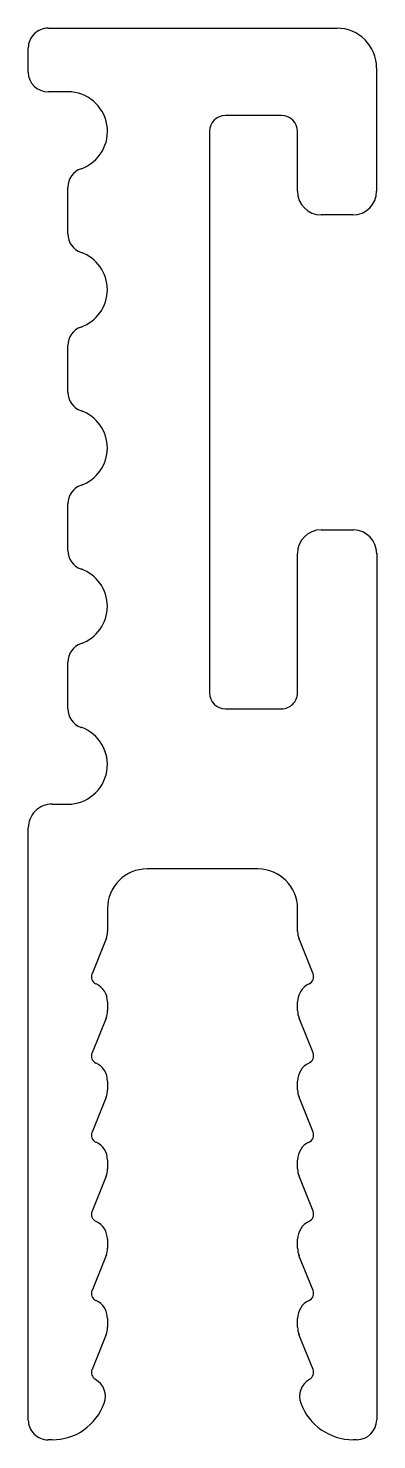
# Model space of a CAD drawing. Extents: x 0.6 to 5, y 0.6 to 18.4.
import ezdxf

# ---------------------------------------------------------------- set-up
doc = ezdxf.new("R2010")
doc.units = 0
doc.layers.get('0').update_dxf_attribs({"linetype": 'CONTINUOUS'})

msp = doc.modelspace()

# ---------------------------------------------------------------- linework, layer by layer
for p, q in [((0.836, 18.392), (4.484, 18.392)), ((0.586, 17.838), (0.586, 18.142)), ((4.984, 17.892), (4.984, 16.333)), ((1.086, 17.588), (0.836, 17.588)), ((3.784, 17.288), (3.074, 17.288)), ((2.874, 17.088), (2.874, 9.993)), ((3.984, 16.333), (3.984, 17.088)), ((1.086, 15.794), (1.086, 16.381)), ((4.684, 16.033), (4.284, 16.033)), ((1.086, 13.794), (1.086, 14.381)), ((1.086, 11.794), (1.086, 12.381)), ((4.284, 12.054), (4.693, 12.054)), ((3.984, 9.993), (3.984, 11.754)), ((4.985, 11.753), (4.985, 0.808)), ((1.086, 9.794), (1.086, 10.381)), ((3.074, 9.793), (3.784, 9.793)), ((0.886, 8.588), (1.085, 8.588)), ((0.586, 0.807), (0.586, 8.288)), ((3.486, 7.769), (2.086, 7.77)), ((1.586, 7.269), (1.586, 6.979)), ((3.986, 6.979), (3.986, 7.269)), ((1.568, 6.886), (1.391, 6.445)), ((4.181, 6.445), (4.004, 6.886)), ((1.586, 6.09), (1.586, 5.979)), ((3.986, 5.979), (3.986, 6.09)), ((1.568, 5.886), (1.391, 5.445)), ((4.181, 5.445), (4.004, 5.886)), ((1.586, 5.09), (1.586, 4.979)), ((3.986, 4.979), (3.986, 5.09)), ((1.568, 4.886), (1.391, 4.445)), ((4.181, 4.445), (4.004, 4.886)), ((1.586, 4.09), (1.586, 3.979)), ((3.986, 3.979), (3.986, 4.09)), ((1.568, 3.886), (1.391, 3.445)), ((4.181, 3.445), (4.004, 3.886)), ((1.586, 3.09), (1.586, 2.979)), ((3.986, 2.979), (3.986, 3.09)), ((1.568, 2.886), (1.391, 2.445)), ((4.181, 2.445), (4.003, 2.886)), ((1.586, 2.09), (1.586, 1.979)), ((3.986, 1.979), (3.986, 2.09)), ((1.568, 1.886), (1.391, 1.445)), ((4.181, 1.445), (4.003, 1.886)), ((0.886, 0.557), (0.836, 0.557)), ((4.736, 0.558), (4.686, 0.558))]:
    msp.add_line(p, q)
for centre, radius, start, end in [((0.836, 18.142), 0.25, 90.0014, 180.0016), ((4.484, 17.892), 0.5, 359.9978, 90.0038), ((0.836, 17.838), 0.25, 180.0016, 270), ((1.086, 17.088), 0.5, 289.4653, 90.0082), ((3.074, 17.088), 0.2, 90, 179.9996), ((3.784, 17.088), 0.2, 0.0048, 90), ((1.336, 16.381), 0.25, 109.4653, 180), ((4.284, 16.333), 0.3, 180.0048, 270), ((4.684, 16.333), 0.3, 270, 359.9978), ((1.336, 15.794), 0.25, 180, 250.4696), ((1.085, 15.088), 0.5, 289.5304, 70.4696), ((1.336, 14.381), 0.25, 109.5304, 180), ((1.336, 13.794), 0.25, 180, 250.4696), ((1.085, 13.088), 0.5, 289.5304, 70.4696), ((1.336, 12.381), 0.25, 109.5304, 180), ((4.284, 11.754), 0.3, 90, 179.9984), ((4.685, 11.753), 0.301, 359.8865, 88.2951), ((1.336, 11.794), 0.25, 180, 250.4696), ((1.085, 11.088), 0.5, 289.5304, 70.4696), ((1.336, 10.381), 0.25, 109.5304, 180), ((3.074, 9.993), 0.2, 179.9996, 269.9972), ((3.784, 9.993), 0.2, 269.9981, 359.9984), ((1.336, 9.794), 0.25, 180, 250.4696), ((1.085, 9.088), 0.5, 269.9918, 70.4696), ((0.886, 8.288), 0.3, 90, 180.0001), ((2.086, 7.27), 0.5, 89.9992, 179.9992), ((3.486, 7.269), 0.5, 359.9992, 89.9992), ((1.336, 6.979), 0.25, 338.1396, 0.0008), ((4.236, 6.979), 0.25, 179.9992, 201.8604), ((1.483, 6.408), 0.1, 158.1396, 245.0201), ((4.088, 6.408), 0.1, 294.9799, 21.8604), ((1.336, 6.09), 0.25, 0.0008, 65.0201), ((4.236, 6.09), 0.25, 114.9799, 179.9992), ((1.336, 5.979), 0.25, 338.1396, 0.0008), ((4.236, 5.979), 0.25, 179.9992, 201.8604), ((1.483, 5.408), 0.1, 158.1396, 245.0225), ((4.088, 5.408), 0.1, 294.9775, 21.8604), ((1.336, 5.09), 0.25, 0.0008, 65.0225), ((4.236, 5.09), 0.25, 114.9775, 179.9992), ((1.336, 4.979), 0.25, 338.1396, 0.0008), ((4.236, 4.979), 0.25, 179.9992, 201.8604), ((1.483, 4.408), 0.1, 158.1396, 245.0249), ((1.336, 4.09), 0.25, 0.0008, 65.0249), ((4.236, 4.09), 0.25, 114.9751, 179.9992), ((4.088, 4.408), 0.1, 294.9751, 21.8604), ((1.336, 3.979), 0.25, 338.1396, 0.0008), ((4.236, 3.979), 0.25, 179.9992, 201.8604), ((1.483, 3.408), 0.1, 158.1396, 245.0273), ((4.088, 3.408), 0.1, 294.9727, 21.8604), ((1.336, 3.09), 0.25, 0.0008, 65.0273), ((4.236, 3.09), 0.25, 114.9727, 179.9992), ((1.336, 2.979), 0.25, 338.1396, 0.0008), ((4.236, 2.979), 0.25, 179.9992, 201.8604), ((1.483, 2.408), 0.1, 158.1396, 245.0297), ((4.088, 2.408), 0.1, 294.9703, 21.8604), ((1.336, 2.09), 0.25, 0.0008, 65.0297), ((4.236, 2.09), 0.25, 114.9703, 179.9992), ((1.336, 1.979), 0.25, 338.1396, 0.0008), ((4.236, 1.979), 0.25, 179.9992, 201.8604), ((1.483, 1.408), 0.1, 158.1396, 240.075), ((4.088, 1.408), 0.1, 299.9359, 21.8604), ((1.309, 1.104), 0.25, 340.1031, 60.075), ((4.262, 1.104), 0.25, 119.9359, 199.9185), ((0.886, 1.257), 0.7, 270.0016, 340.1031), ((4.686, 1.258), 0.7, 199.9185, 270.0016), ((0.836, 0.807), 0.25, 180, 270.014), ((4.735, 0.808), 0.25, 270.0028, 359.9992)]:
    msp.add_arc(centre, radius, start, end)

doc.saveas('drawing.dxf')
